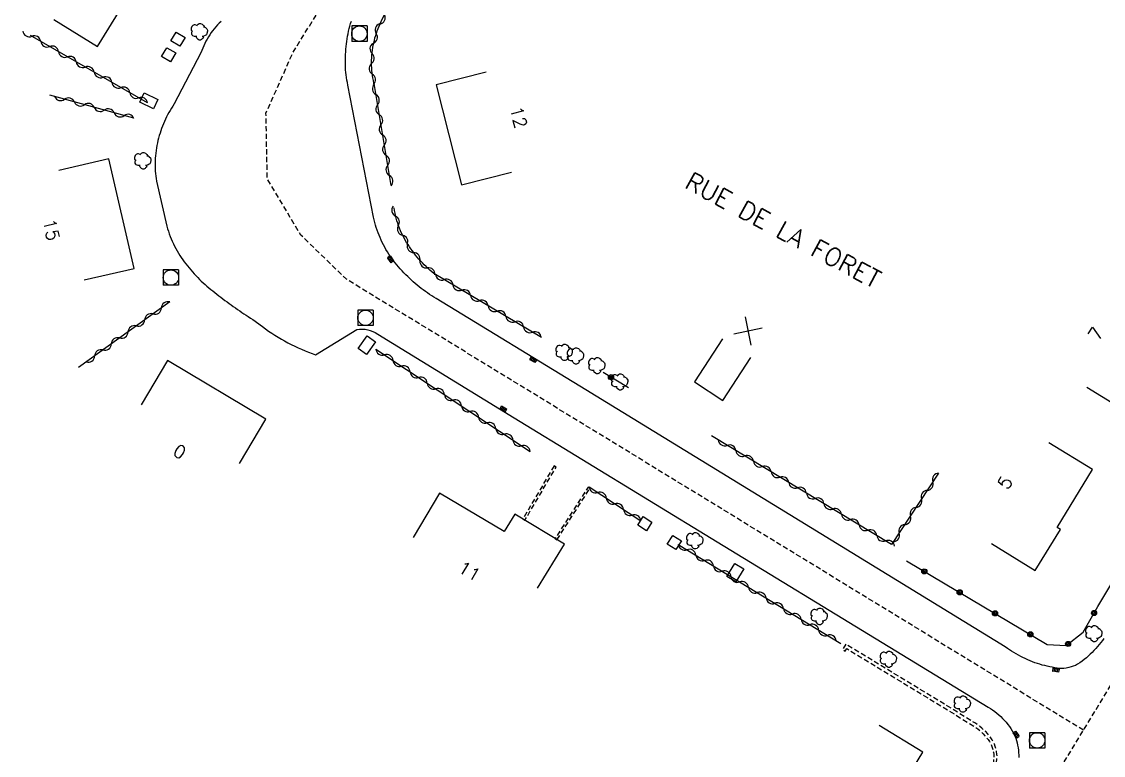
# Model space of a CAD drawing. Header units: millimetres. Extents: x 111999 to 113000, y 130000 to 131000.
# Drawn here: x 112308.7 to 112413.9, y 130800.5 to 130871.8 of the extents above; entities that cross this region are included whole.
import ezdxf
from ezdxf.enums import TextEntityAlignment as Align

# ---------------------------------------------------------------- set-up
doc = ezdxf.new("R2010")
doc.units = ezdxf.units.MM
doc.linetypes.add('DASHED', pattern=[0.75, 0.5, -0.25])
doc.layers.get('0').update_dxf_attribs({"linetype": 'CONTINUOUS'})
for name, color, linetype in [('W0001', 6, 'DASHED'), ('W0008', 7, 'CONTINUOUS'), ('W0100', 7, 'CONTINUOUS'), ('W0112', 1, 'DASHED'), ('W0300', 7, 'CONTINUOUS'), ('W0310', 3, 'CONTINUOUS'), ('W0322', 7, 'CONTINUOUS'), ('W0400', 7, 'CONTINUOUS'), ('W0420', 7, 'CONTINUOUS'), ('W0989', 7, 'CONTINUOUS'), ('W0991', 7, 'CONTINUOUS'), ('W1471', 7, 'CONTINUOUS')]:
    doc.layers.add(name, color=color, linetype=linetype)
doc.styles.get("Standard").update_dxf_attribs({"font": 'romans.shx', "width": 0.85})

# ---------------------------------------------------------------- blocks, each defined once
blk = doc.blocks.new('T420')
for p, q in [((0.75, 0.75), (-0.75, 0.75)), ((-0.75, 0.75), (-0.75, -0.75)), ((0.75, 0.75), (0.75, -0.75)), ((0.75, -0.75), (-0.75, -0.75))]:
    blk.add_line(p, q)
blk.add_ellipse((0, 0), major_axis=(-0.53, 0.53), ratio=1, start_param=3.926991, end_param=10.210176)
blk = doc.blocks.new('T300')
for p, q in [((-0.8, 0.51), (-0.86, 0.34)), ((-0.86, 0.34), (-0.86, 0.17)), ((-0.86, 0.17), (-0.74, 0.06)), ((-0.69, 0.63), (-0.8, 0.51)), ((-0.8, -0.06), (-0.74, 0.06)), ((-0.74, 0.06), (-0.69, 0.11)), ((-0.57, 0.69), (-0.69, 0.63)), ((-0.46, 0.69), (-0.57, 0.69)), ((-0.29, 0.63), (-0.46, 0.69)), ((-0.29, 0.63), (-0.17, 0.74)), ((-0.23, 0.57), (-0.29, 0.63)), ((-0.17, 0.74), (-0.06, 0.8)), ((-0.06, 0.8), (0.06, 0.8)), ((0.06, 0.8), (0.23, 0.74)), ((0.23, 0.74), (0.34, 0.63)), ((0.34, 0.63), (0.4, 0.51)), ((0.46, 0.46), (0.34, 0.46)), ((0.4, 0.51), (0.4, 0.46)), ((0.57, 0.4), (0.46, 0.46)), ((0.57, 0.4), (0.69, 0.29)), ((0.69, 0.29), (0.74, 0.17)), ((0.74, 0.06), (0.69, -0.17)), ((0.74, 0.17), (0.74, 0.06)), ((-0.8, -0.17), (-0.8, -0.06)), ((-0.8, -0.23), (-0.8, -0.17)), ((-0.74, -0.34), (-0.8, -0.23)), ((-0.69, -0.4), (-0.74, -0.34)), ((-0.51, -0.46), (-0.69, -0.4)), ((-0.4, -0.46), (-0.51, -0.46)), ((-0.4, -0.46), (-0.34, -0.46)), ((-0.34, -0.46), (-0.34, -0.4)), ((-0.34, -0.51), (-0.34, -0.46)), ((-0.29, -0.63), (-0.34, -0.51)), ((-0.17, -0.74), (-0.29, -0.63)), ((-0.06, -0.8), (-0.17, -0.74)), ((0.06, -0.8), (-0.06, -0.8)), ((0.17, -0.74), (0.06, -0.8)), ((0.23, -0.69), (0.17, -0.74)), ((0.29, -0.46), (0.23, -0.46)), ((0.29, -0.63), (0.23, -0.69)), ((0.46, -0.4), (0.29, -0.46)), ((0.34, -0.51), (0.29, -0.63)), ((0.34, -0.51), (0.34, -0.46)), ((0.57, -0.34), (0.46, -0.4)), ((0.63, -0.29), (0.57, -0.34)), ((0.69, -0.17), (0.63, -0.29))]:
    blk.add_line(p, q)
blk = doc.blocks.new('T400')
for p, q in [((-0.15, 0.3), (0.15, 0.3)), ((-0.15, -0.25), (-0.15, 0.3)), ((-0.15, 0.15), (0.15, 0.15)), ((-0.15, 0), (0.15, 0)), ((0.15, 0.3), (0.15, -0.25)), ((-0.15, -0.15), (0.15, -0.15)), ((-0.15, -0.25), (-0.15, -0.3)), ((-0.15, -0.3), (0.15, -0.3)), ((0.15, -0.3), (0.15, -0.25))]:
    blk.add_line(p, q)
blk = doc.blocks.new('t112o')
at = {"color": 0, "linetype": 'Continuous'}
for p, q in [((-0.5, 0.5), (0.5, 0.5)), ((-0.5, -0.5), (-0.5, 0.5)), ((0.5, 0.5), (0.5, -0.5)), ((0.5, -0.5), (-0.5, -0.5))]:
    blk.add_line(p, q, dxfattribs=at)
blk = doc.blocks.new('t322o')
at = {"color": 0, "linetype": 'Continuous'}
for radius in [0.25, 0.15]:
    blk.add_circle((0, 0), radius, dxfattribs=at)
blk = doc.blocks.new('t310o')
at = {"color": 0, "linetype": 'Continuous'}
for centre, start, end in [((-0.5, 0.38), 216.8699, 323.1304), ((0.5, -0.37), 36.8699, 143.1303)]:
    blk.add_arc(centre, 0.625, start, end, dxfattribs=at)
blk = doc.blocks.new('t991o')
at = {"color": 0, "linetype": 'Continuous'}
for p, q in [((-1, 1), (1, -1)), ((-1, -1), (1, 1))]:
    blk.add_line(p, q, dxfattribs=at)
blk = doc.blocks.new('T1471')
at = {"color": 0, "linetype": 'Continuous', "flags": 128}
blk.add_lwpolyline([(-0.75, -0.5), (-0.75, 0.5), (0.75, 0.5), (0.75, -0.5), (-0.75, -0.5)], dxfattribs=at)

msp = doc.modelspace()

# ---------------------------------------------------------------- linework, layer by layer
at = {"layer": 'W0001', "flags": 128}
for points in [[(112411.98, 130802.9), (112403.74, 130807.94), (112368.61, 130829.43), (112346.7, 130842.84), (112340.26, 130846.77), (112335.82, 130851.07), (112332.56, 130856.54), (112332.43, 130862.93), (112335.04, 130868.79), (112339.44, 130875.94), (112378.76, 130940.05), (112405.82, 130984.39), (112415.39, 131000)], [(112374.95, 130742.18), (112389.62, 130766.21), (112404.74, 130791.05), (112417.41, 130811.78), (112442.27, 130852.52), (112448.53, 130862.78), (112469.36, 130896.82), (112481.93, 130917.34), (112503.27, 130952.25), (112507.74, 130959.51), (112526.63, 130989.94)]]:
    msp.add_lwpolyline(points, dxfattribs=at)
at = {"layer": 'W0008', "flags": 128}
msp.add_lwpolyline([(112328.07, 130871.86), (112327.89, 130871.69), (112327.72, 130871.51), (112327.55, 130871.33), (112327.4, 130871.14), (112327.24, 130870.95), (112327.1, 130870.76), (112326.96, 130870.56), (112326.83, 130870.35), (112326.7, 130870.14), (112326.59, 130869.93), (112326.48, 130869.71), (112326.37, 130869.49), (112326.27, 130869.26), (112326.18, 130869.03), (112326.1, 130868.8), (112323.48, 130863.83), (112323.35, 130863.62), (112323.22, 130863.41), (112323.09, 130863.2), (112322.97, 130862.99), (112322.86, 130862.78), (112322.75, 130862.56), (112322.64, 130862.34), (112322.54, 130862.12), (112322.45, 130861.9), (112322.36, 130861.67), (112322.27, 130861.44), (112322.19, 130861.21), (112322.12, 130860.98), (112322.05, 130860.75), (112321.98, 130860.51), (112321.92, 130860.27), (112321.87, 130860.03), (112321.82, 130859.78), (112321.78, 130859.54), (112321.74, 130859.29), (112321.71, 130859.04), (112321.68, 130858.79), (112321.66, 130858.55), (112321.65, 130858.3), (112321.64, 130858.05), (112321.64, 130857.8), (112321.65, 130857.55), (112321.66, 130857.3), (112321.68, 130857.05), (112321.7, 130856.81), (112321.73, 130856.56), (112321.77, 130856.31), (112322.79, 130851.95), (112322.86, 130851.69), (112322.93, 130851.44), (112323.02, 130851.19), (112323.11, 130850.94), (112323.2, 130850.7), (112323.31, 130850.46), (112323.42, 130850.22), (112323.53, 130849.98), (112323.65, 130849.75), (112323.78, 130849.52), (112323.91, 130849.3), (112324.05, 130849.09), (112324.19, 130848.88), (112324.33, 130848.67), (112324.48, 130848.47), (112324.63, 130848.27), (112324.79, 130848.07), (112324.95, 130847.88), (112325.11, 130847.68), (112325.27, 130847.49), (112325.44, 130847.31), (112325.61, 130847.12), (112325.79, 130846.94), (112325.96, 130846.76), (112326.13, 130846.59), (112326.31, 130846.42), (112326.5, 130846.26), (112326.68, 130846.1), (112326.87, 130845.94), (112327.06, 130845.78), (112327.25, 130845.63), (112327.44, 130845.48), (112327.64, 130845.32), (112327.84, 130845.17), (112328.04, 130845.02), (112328.24, 130844.86), (112328.44, 130844.71), (112328.64, 130844.56), (112328.84, 130844.41), (112329.05, 130844.27), (112329.25, 130844.12), (112329.46, 130843.98), (112329.67, 130843.83), (112329.87, 130843.69), (112330.08, 130843.55), (112330.29, 130843.41), (112330.5, 130843.27), (112330.71, 130843.14), (112330.93, 130843), (112331.14, 130842.87), (112332.09, 130842.16, 0.076333), (112337.26, 130839.43), (112341.26, 130841.89), (112341.54, 130841.92), (112341.81, 130841.93), (112342.07, 130841.91), (112342.33, 130841.86), (112342.58, 130841.79), (112342.83, 130841.7), (112343.07, 130841.58), (112343.3, 130841.43), (112356.59, 130833.3), (112376.33, 130821.24), (112392.39, 130811.44), (112402.71, 130805.15), (112402.93, 130805.02), (112403.14, 130804.87), (112403.35, 130804.72), (112403.55, 130804.56), (112403.74, 130804.4), (112403.93, 130804.23), (112404.11, 130804.05), (112404.29, 130803.86), (112404.46, 130803.67), (112404.62, 130803.47), (112404.78, 130803.26), (112404.93, 130803.05), (112405.06, 130802.84), (112405.18, 130802.61), (112405.29, 130802.38), (112405.39, 130802.14), (112405.46, 130801.9), (112405.53, 130801.67), (112405.58, 130801.43), (112405.62, 130801.2), (112405.66, 130800.96), (112405.68, 130800.72), (112405.7, 130800.48), (112405.7, 130800.24)], format="xyb", dxfattribs=at)
msp.add_lwpolyline([(112413.98, 130811.82), (112413.84, 130811.63), (112413.69, 130811.44), (112413.53, 130811.25), (112413.36, 130811.05), (112413.19, 130810.86), (112413.01, 130810.66), (112412.83, 130810.47), (112412.65, 130810.29), (112412.46, 130810.11), (112412.27, 130809.93), (112412.07, 130809.77), (112411.86, 130809.61), (112411.64, 130809.46), (112411.42, 130809.32), (112411.21, 130809.21), (112410.99, 130809.12), (112410.78, 130809.05), (112410.55, 130808.99), (112410.32, 130808.95), (112410.09, 130808.91), (112409.87, 130808.9), (112409.64, 130808.91), (112409.42, 130808.94), (112409.19, 130808.98), (112408.95, 130809.02), (112408.7, 130809.07), (112408.46, 130809.12), (112408.22, 130809.18), (112407.98, 130809.24), (112407.74, 130809.31), (112407.5, 130809.39), (112407.26, 130809.47), (112407.03, 130809.56), (112406.79, 130809.65), (112406.56, 130809.75), (112406.33, 130809.86), (112406.1, 130809.97), (112405.88, 130810.08), (112405.66, 130810.2), (112405.44, 130810.32), (112405.22, 130810.45), (112405, 130810.58), (112404.79, 130810.72), (112404.58, 130810.86), (112404.37, 130811), (112385.41, 130822.62), (112363.55, 130836.01), (112348.99, 130844.89), (112348.78, 130845.02), (112348.57, 130845.16), (112348.36, 130845.29), (112348.15, 130845.44), (112347.94, 130845.58), (112347.74, 130845.73), (112347.54, 130845.88), (112347.34, 130846.03), (112347.15, 130846.19), (112346.96, 130846.35), (112346.77, 130846.52), (112346.58, 130846.69), (112346.4, 130846.86), (112346.22, 130847.03), (112346.04, 130847.21), (112345.85, 130847.4), (112345.68, 130847.58), (112345.5, 130847.78), (112345.33, 130847.97), (112345.16, 130848.17), (112345, 130848.37), (112344.84, 130848.57), (112344.68, 130848.78), (112344.53, 130848.99), (112344.39, 130849.21), (112344.25, 130849.43), (112344.11, 130849.65), (112343.99, 130849.88), (112343.86, 130850.11), (112343.74, 130850.34), (112343.63, 130850.58), (112343.53, 130850.82), (112343.43, 130851.06), (112343.34, 130851.3), (112343.25, 130851.54), (112343.17, 130851.79), (112343.1, 130852.04), (112343.03, 130852.29), (112342.97, 130852.55), (112342.91, 130852.8), (112340.41, 130865.66), (112340.36, 130865.91), (112340.31, 130866.15), (112340.27, 130866.4), (112340.23, 130866.64), (112340.2, 130866.89), (112340.18, 130867.14), (112340.17, 130867.39), (112340.16, 130867.64), (112340.16, 130867.89), (112340.16, 130868.14), (112340.17, 130868.4), (112340.18, 130868.65), (112340.19, 130868.9), (112340.21, 130869.16), (112340.23, 130869.41), (112340.26, 130869.66), (112340.29, 130869.91), (112340.33, 130870.16), (112340.37, 130870.41), (112340.42, 130870.66), (112340.47, 130870.91), (112340.53, 130871.16), (112340.59, 130871.4), (112340.66, 130871.65), (112340.74, 130871.88)], dxfattribs=at)
at = {"layer": 'W0100', "flags": 128}
for points in [[(112311.79, 130872.03), (112316.05, 130869.42), (112319.61, 130875.21), (112320.9, 130874.39), (112323.58, 130878.89), (112319.28, 130881.45)], [(112353.85, 130866.91), (112349, 130865.68), (112351.46, 130855.96), (112356.31, 130857.18)], [(112314.73, 130846.71), (112319.6, 130847.83), (112317.14, 130858.48), (112312.27, 130857.35)], [(112412.33, 130836.27), (112416.59, 130833.64), (112421.15, 130841.05), (112421.7, 130841.92), (112417.46, 130844.57)], [(112376.87, 130840.96), (112374.13, 130836.78), (112376.88, 130834.98), (112379.61, 130839.16)], [(112329.85, 130828.86), (112332.41, 130833.15), (112322.84, 130838.85), (112320.28, 130834.56)], [(112403.04, 130821.06), (112407.3, 130818.45), (112409.74, 130822.42), (112409.43, 130822.61), (112412.88, 130828.25), (112408.62, 130830.86)], [(112358.86, 130816.73), (112361.47, 130821), (112356.66, 130823.93), (112355.61, 130822.22), (112349.31, 130825.95), (112346.77, 130821.65)], [(112386.13, 130793.21), (112390.4, 130790.61), (112392.66, 130794.32), (112392.5, 130794.43), (112396.35, 130800.76), (112392.09, 130803.36)]]:
    msp.add_lwpolyline(points, dxfattribs=at)
at = {"layer": 'W0112', "flags": 128}
for points in [[(112360.47, 130828.62), (112357.43, 130823.46), (112357.63, 130823.34), (112360.67, 130828.5)], [(112360.75, 130821.43), (112363.96, 130826.43), (112363.78, 130826.55), (112360.57, 130821.55)], [(112388.81, 130810.6), (112388.96, 130810.84), (112401.32, 130803.3), (112401.52, 130803.16), (112401.71, 130803.02), (112401.9, 130802.87), (112402.07, 130802.71), (112402.24, 130802.54), (112402.4, 130802.36), (112402.56, 130802.18), (112402.71, 130801.99), (112402.84, 130801.79), (112402.95, 130801.61), (112403.03, 130801.42), (112403.1, 130801.21), (112403.17, 130800.99), (112403.22, 130800.76), (112403.26, 130800.54), (112403.27, 130800.31), (112403.25, 130800.09), (112403.22, 130799.85), (112403.19, 130799.62), (112403.15, 130799.38), (112403.09, 130799.15), (112403.03, 130798.93), (112402.96, 130798.7), (112402.88, 130798.48), (112402.79, 130798.26), (112402.7, 130798.05), (112400.56, 130794.48), (112400.52, 130794.49), (112400.18, 130794.49), (112399.86, 130794.39), (112399.6, 130794.2), (112399.41, 130793.98), (112399.31, 130793.76), (112399.6, 130793.63), (112399.68, 130793.81), (112399.81, 130793.97), (112400, 130794.1), (112400.23, 130794.18), (112400.47, 130794.18), (112400.7, 130794.1), (112402.98, 130797.91), (112403.08, 130798.14), (112403.18, 130798.37), (112403.26, 130798.6), (112403.33, 130798.84), (112403.4, 130799.08), (112403.45, 130799.32), (112403.5, 130799.56), (112403.54, 130799.81), (112403.56, 130800.06), (112403.58, 130800.31), (112403.57, 130800.57), (112403.53, 130800.82), (112403.47, 130801.07), (112403.4, 130801.3), (112403.32, 130801.53), (112403.23, 130801.75), (112403.11, 130801.96), (112402.96, 130802.17), (112402.8, 130802.38), (112402.64, 130802.57), (112402.47, 130802.76), (112402.29, 130802.93), (112402.1, 130803.1), (112401.91, 130803.27), (112401.7, 130803.42), (112401.49, 130803.57), (112388.85, 130811.28), (112388.54, 130810.76)]]:
    msp.add_lwpolyline(points, close=True, dxfattribs=at)
at = {"layer": 'W0310', "flags": 128}
for points in [[(112344.61, 130855.88), (112342.98, 130865.61), (112342.93, 130865.86), (112342.88, 130866.1), (112342.83, 130866.35), (112342.79, 130866.59), (112342.76, 130866.84), (112342.74, 130867.08), (112342.72, 130867.33), (112342.71, 130867.57), (112342.71, 130867.82), (112342.71, 130868.07), (112342.72, 130868.32), (112342.74, 130868.56), (112342.77, 130868.81), (112342.8, 130869.06), (112342.83, 130869.3), (112342.87, 130869.54), (112342.92, 130869.77), (112342.98, 130870.01), (112343.04, 130870.24), (112343.11, 130870.48), (112343.18, 130870.71), (112343.26, 130870.94), (112343.35, 130871.16), (112343.44, 130871.39), (112343.54, 130871.61), (112343.65, 130871.83), (112344.85, 130874.34)], [(112320.91, 130863.92), (112309.51, 130870.49)], [(112319.58, 130862.43), (112311.38, 130864.68)], [(112359.23, 130841.11), (112348.78, 130847.33), (112348.58, 130847.49), (112348.39, 130847.66), (112348.2, 130847.83), (112348.02, 130848), (112347.84, 130848.18), (112347.66, 130848.36), (112347.49, 130848.54), (112347.32, 130848.73), (112347.15, 130848.92), (112346.99, 130849.12), (112346.84, 130849.31), (112346.69, 130849.52), (112346.54, 130849.72), (112346.4, 130849.93), (112346.26, 130850.14), (112346.12, 130850.36), (112345.99, 130850.57), (112345.87, 130850.8), (112345.74, 130851.03), (112345.63, 130851.26), (112345.52, 130851.49), (112345.42, 130851.73), (112345.33, 130851.97), (112345.25, 130852.22), (112345.17, 130852.46), (112345.1, 130852.71), (112345.04, 130852.96), (112344.99, 130853.21), (112344.95, 130853.47), (112344.91, 130853.73)], [(112323.06, 130844.57), (112314.19, 130838.19)], [(112343.12, 130839.97), (112358.15, 130830)], [(112397.88, 130827.92), (112393.32, 130820.97), (112375.79, 130831.53)], [(112363.88, 130826.58), (112368.91, 130823.27)], [(112372.56, 130820.97), (112388.36, 130811.33)]]:
    msp.add_lwpolyline(points, dxfattribs=at)
at = {"layer": 'W0322', "flags": 128}
for points in [[(112367.71, 130836.2), (112365.26, 130837.69)], [(112394.78, 130819.37), (112408.47, 130811.25), (112410.29, 130811.13), (112411.95, 130812.44), (112413.38, 130814.94), (112416.45, 130820.04)]]:
    msp.add_lwpolyline(points, dxfattribs=at)

# ---------------------------------------------------------------- block references
at = {"layer": 'W0112'}
for p, rotation in [((112323.87, 130870.12), 238.9485757146236), ((112322.96, 130868.61), 58.9485757155162), ((112369.3, 130822.99), 327.5400546164537), ((112372.17, 130821.16), 147.540054616247)]:
    msp.add_blockref('t112o', p, dxfattribs=dict(at, rotation=rotation))
at = {"layer": 'W0300'}
for p in [(112326, 130870.84), (112320.49, 130858.29), (112361.49, 130839.65), (112362.6, 130839.3), (112364.67, 130838.36), (112366.9, 130836.77), (112374.21, 130821.33), (112386.32, 130813.96), (112413.04, 130812.29), (112393.05, 130809.8), (112400.25, 130805.44)]:
    msp.add_blockref('T300', p, dxfattribs=at)
at = {"layer": 'W0310'}
for p, rotation in [((112343.97, 130872.5), 64.36214907671986), ((112343.17, 130870.67), 72.14088406351702), ((112309.64, 130870.41), 150.078109825765), ((112311.38, 130869.41), 150.078109825765), ((112342.76, 130868.72), 84.56005453759423), ((112313.11, 130868.41), 150.078109825765), ((112314.84, 130867.42), 150.078109825765), ((112316.58, 130866.42), 150.078109825765), ((112342.78, 130866.72), 97.02111348819555), ((112318.31, 130865.42), 150.078109825765), ((112320.04, 130864.42), 150.078109825765), ((112343.13, 130864.75), 99.49175187638517), ((112312.83, 130864.28), 164.6556411286438), ((112314.76, 130863.75), 164.6556411286438), ((112316.69, 130863.22), 164.6556411286438), ((112318.62, 130862.69), 164.6556411286438), ((112343.46, 130862.78), 99.49175187638517), ((112343.79, 130860.81), 99.49175187638517), ((112344.12, 130858.84), 99.49175187638517), ((112344.45, 130856.86), 99.49175187638517), ((112345.05, 130852.92), 103.4353723708503), ((112345.73, 130851.05), 116.3547434221684), ((112346.8, 130849.36), 126.9652879215034), ((112348.15, 130847.88), 136.8260711459727), ((112349.78, 130846.74), 149.2099419928058), ((112351.49, 130845.71), 149.2099419928058), ((112353.21, 130844.69), 149.2099419928058), ((112322.25, 130843.98), 215.7275657188722), ((112354.93, 130843.67), 149.2099419928058), ((112320.62, 130842.82), 215.7275657188722), ((112356.65, 130842.64), 149.2099419928058), ((112319, 130841.65), 215.7275657188722), ((112358.37, 130841.62), 149.2099419928058), ((112317.37, 130840.48), 215.7275657188722), ((112315.75, 130839.31), 215.7275657188722), ((112343.96, 130839.42), 326.4498776730083), ((112345.62, 130838.31), 326.4498776730083), ((112347.29, 130837.21), 326.4498776730083), ((112348.96, 130836.1), 326.4498776730083), ((112350.63, 130835), 326.4498776730083), ((112352.29, 130833.89), 326.4498776730083), ((112353.96, 130832.79), 326.4498776730083), ((112355.63, 130831.68), 326.4498776730083), ((112377.31, 130830.61), 148.9398681702049), ((112357.29, 130830.57), 326.4498776730083), ((112379.02, 130829.58), 148.9398681702049), ((112380.74, 130828.55), 148.9398681702049), ((112382.45, 130827.52), 148.9398681702049), ((112384.16, 130826.49), 148.9398681702049), ((112397.33, 130827.08), 236.7106286620993), ((112364.71, 130826.03), 326.7059205412277), ((112385.88, 130825.45), 148.9398681702049), ((112396.23, 130825.41), 236.7106286620993), ((112366.38, 130824.93), 326.7059205412277), ((112387.59, 130824.42), 148.9398681702049), ((112368.06, 130823.83), 326.7059205412277), ((112389.3, 130823.39), 148.9398681702049), ((112395.14, 130823.74), 236.7106286620993), ((112391.02, 130822.36), 148.9398681702049), ((112394.04, 130822.07), 236.7106286620993), ((112392.73, 130821.33), 148.9398681702049), ((112373.41, 130820.45), 328.6320064266817), ((112375.12, 130819.41), 328.6320064266817), ((112376.83, 130818.36), 328.6320064266817), ((112378.53, 130817.32), 328.6320064266817), ((112380.24, 130816.28), 328.6320064266817), ((112381.95, 130815.24), 328.6320064266817), ((112383.66, 130814.2), 328.6320064266817), ((112385.36, 130813.16), 328.6320064266817), ((112387.07, 130812.12), 328.6320064266817)]:
    msp.add_blockref('t310o', p, dxfattribs=dict(at, rotation=rotation))
at = {"layer": 'W0322'}
for p, rotation in [((112366.01, 130837.24), 148.6247887743262), ((112396.5, 130818.35), 329.3287438425554), ((112399.94, 130816.31), 329.3287438425554), ((112403.38, 130814.27), 329.3287438425554), ((112413.02, 130814.3), 60.29444852690566), ((112406.82, 130812.23), 329.3287438425554), ((112410.49, 130811.29), 38.16114611373359)]:
    msp.add_blockref('t322o', p, dxfattribs=dict(at, rotation=rotation))
at = {"layer": 'W0400'}
for p, rotation in [((112344.56, 130848.71), 215.3725398564307), ((112358.42, 130838.94), 238.6160371937717), ((112355.54, 130834.16), 58.56339830793691), ((112409.29, 130808.74), 260.8180353396834), ((112405.44, 130802.49), 35.67060111753282)]:
    msp.add_blockref('T400', p, dxfattribs=dict(at, rotation=rotation))
at = {"layer": 'W0420'}
for p in [(112341.52, 130870.66), (112323.18, 130846.93), (112342.12, 130843.02), (112407.48, 130801.91)]:
    msp.add_blockref('T420', p, dxfattribs=at)
at = {"layer": 'W0991', "rotation": 326.8062450121364}
msp.add_blockref('t991o', (112379.34, 130841.74), dxfattribs=at)
at = {"layer": 'W1471'}
for p, rotation in [((112321.03, 130864.12), 334.8087004052687), ((112342.25, 130840.35), 54.77692622249624), ((112378.11, 130818.23), 58.61319952909467)]:
    msp.add_blockref('T1471', p, dxfattribs=dict(at, rotation=rotation))

# ---------------------------------------------------------------- texts
at = {"layer": 'W0989'}
msp.add_text('RUE DE LA FORET', height=1.75, rotation=331.88, dxfattribs=at).set_placement((112382.77, 130851.54), align=Align.MIDDLE)
at = {"layer": 'W0991'}
for s, rotation, p in [('12', 284.1653, (112357.02, 130862.53)), ('15', 283.0085, (112311.55, 130851.58)), ('7', 58.2978, (112413.19, 130841.46)), ('0', 329.2155, (112324.04, 130829.99)), ('5', 58.2827, (112404.35, 130826.98)), ('11', 329.1994, (112352.23, 130818.36))]:
    msp.add_text(s, height=1.25, rotation=rotation, dxfattribs=at).set_placement(p, align=Align.MIDDLE)

doc.saveas('drawing.dxf')
